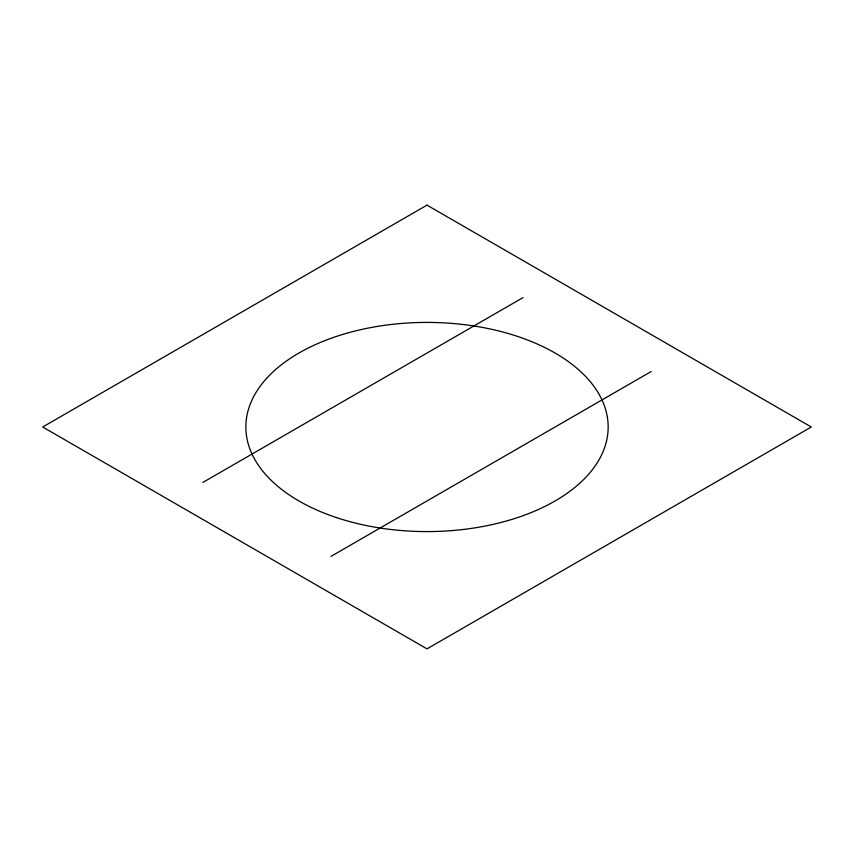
<?xml version="1.0" encoding="UTF-8"?>
<svg xmlns="http://www.w3.org/2000/svg" width="854" height="854" viewBox="0 0 854 854"><rect width="100%" height="100%" fill="white"/><g stroke="black" fill="none" stroke-linecap="round" stroke-linejoin="round"><path stroke-width="1.28" d="M202.825 482.467L523.075 297.576M330.925 556.424L651.175 371.533M427 205.131L42.7 427L427 648.869L811.3 427L427 205.131M336.423 517.577A181.165 104.594 0 0 0 608.165 427A181.165 104.594 0 0 0 336.423 336.423A181.165 104.594 0 0 0 336.423 517.577"/></g></svg>
